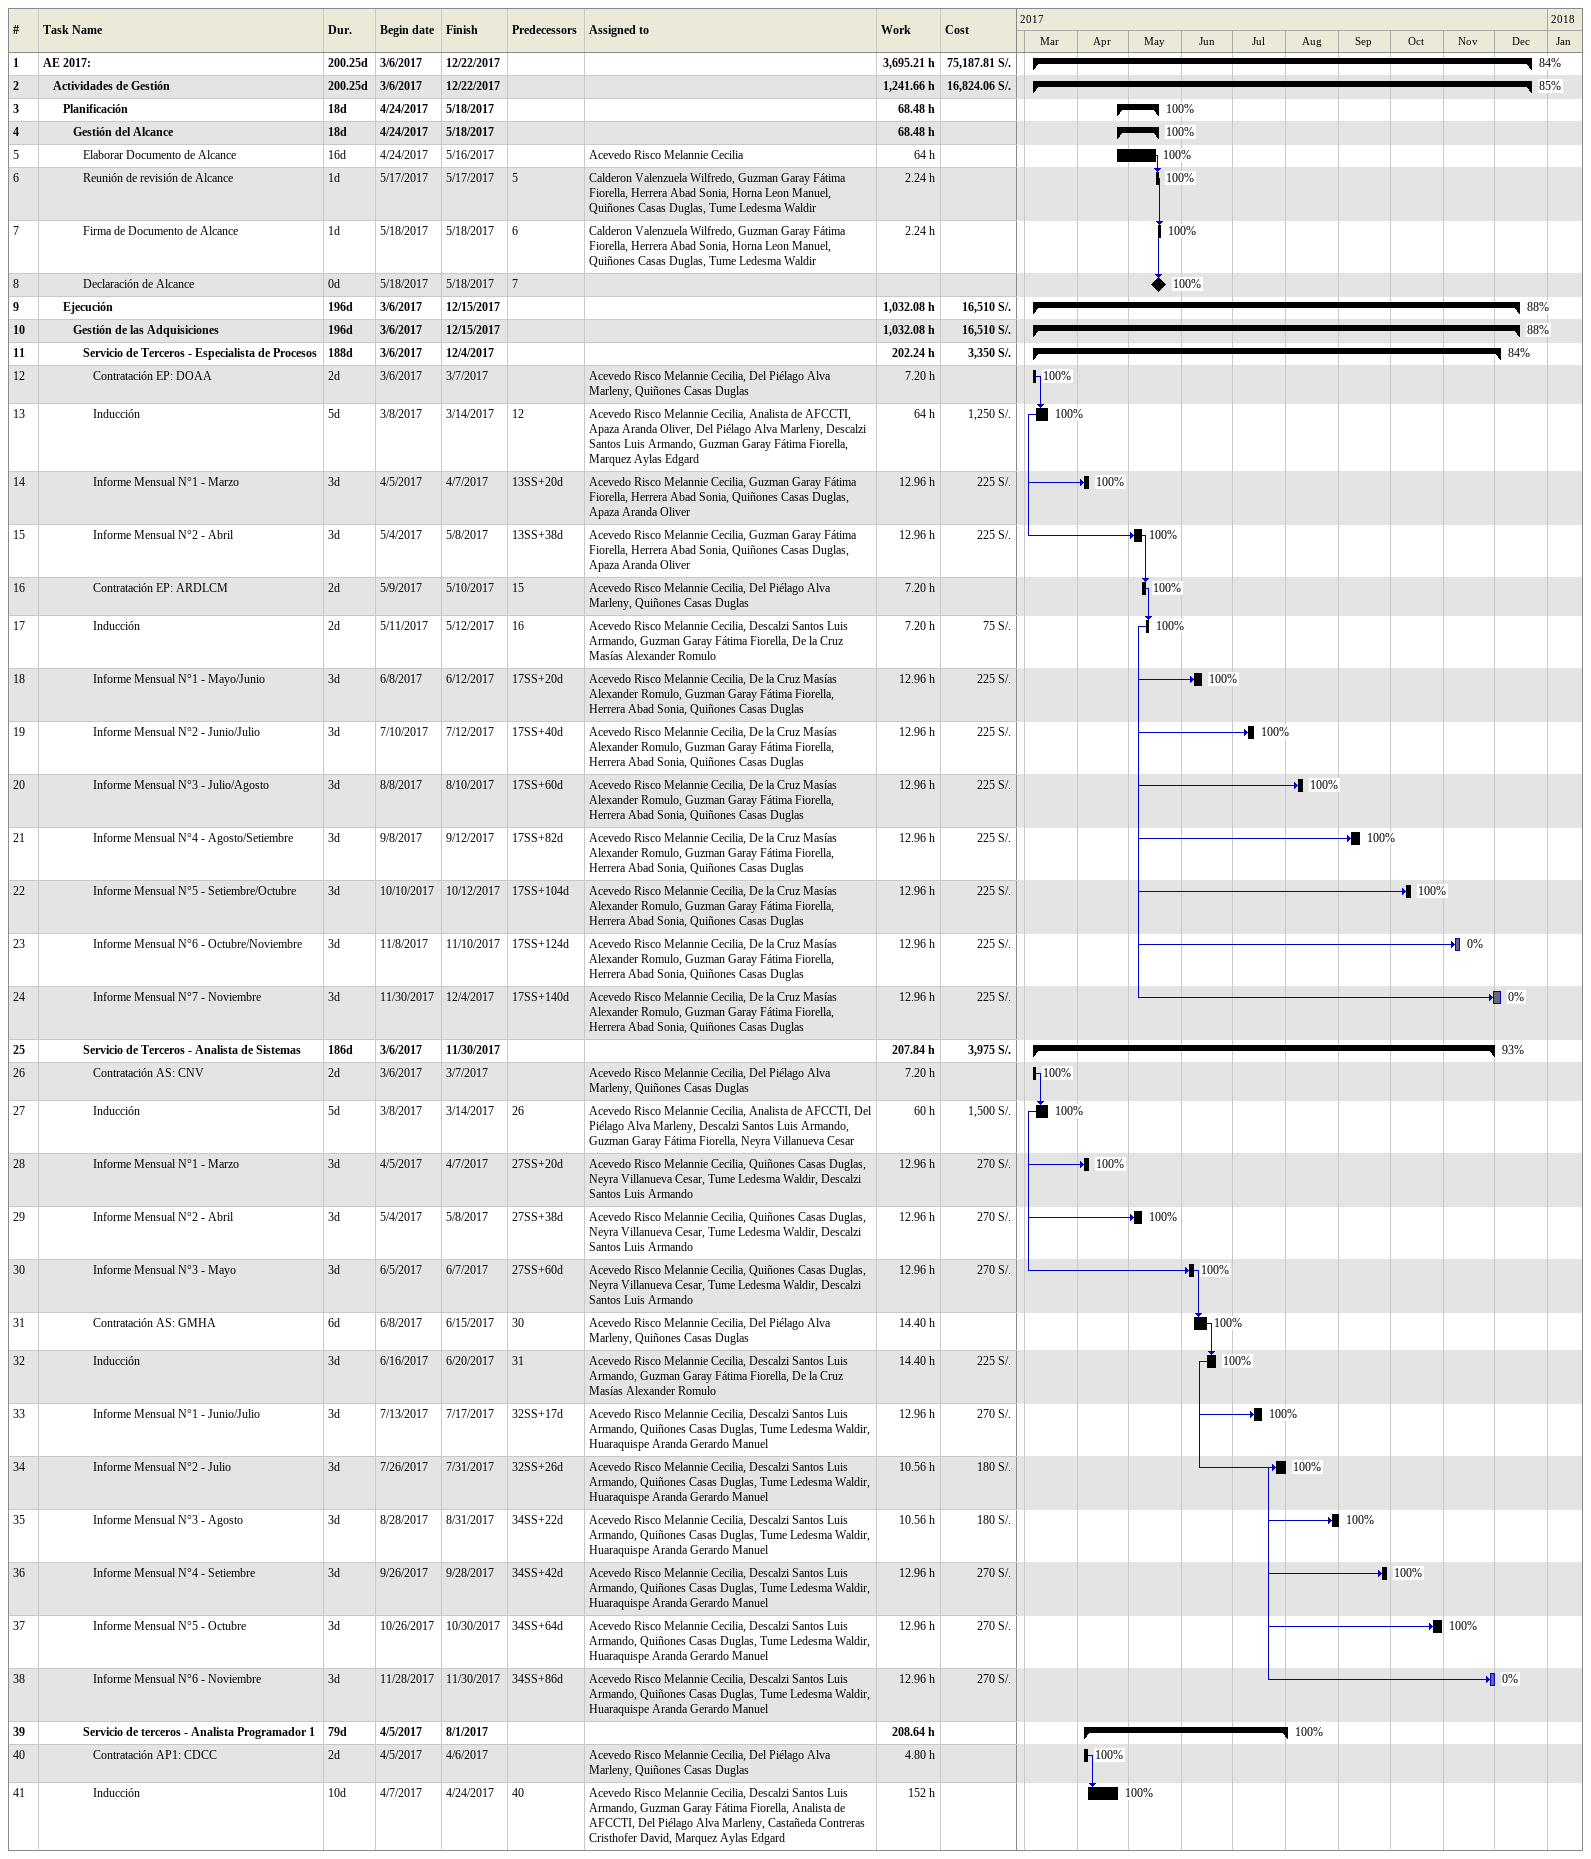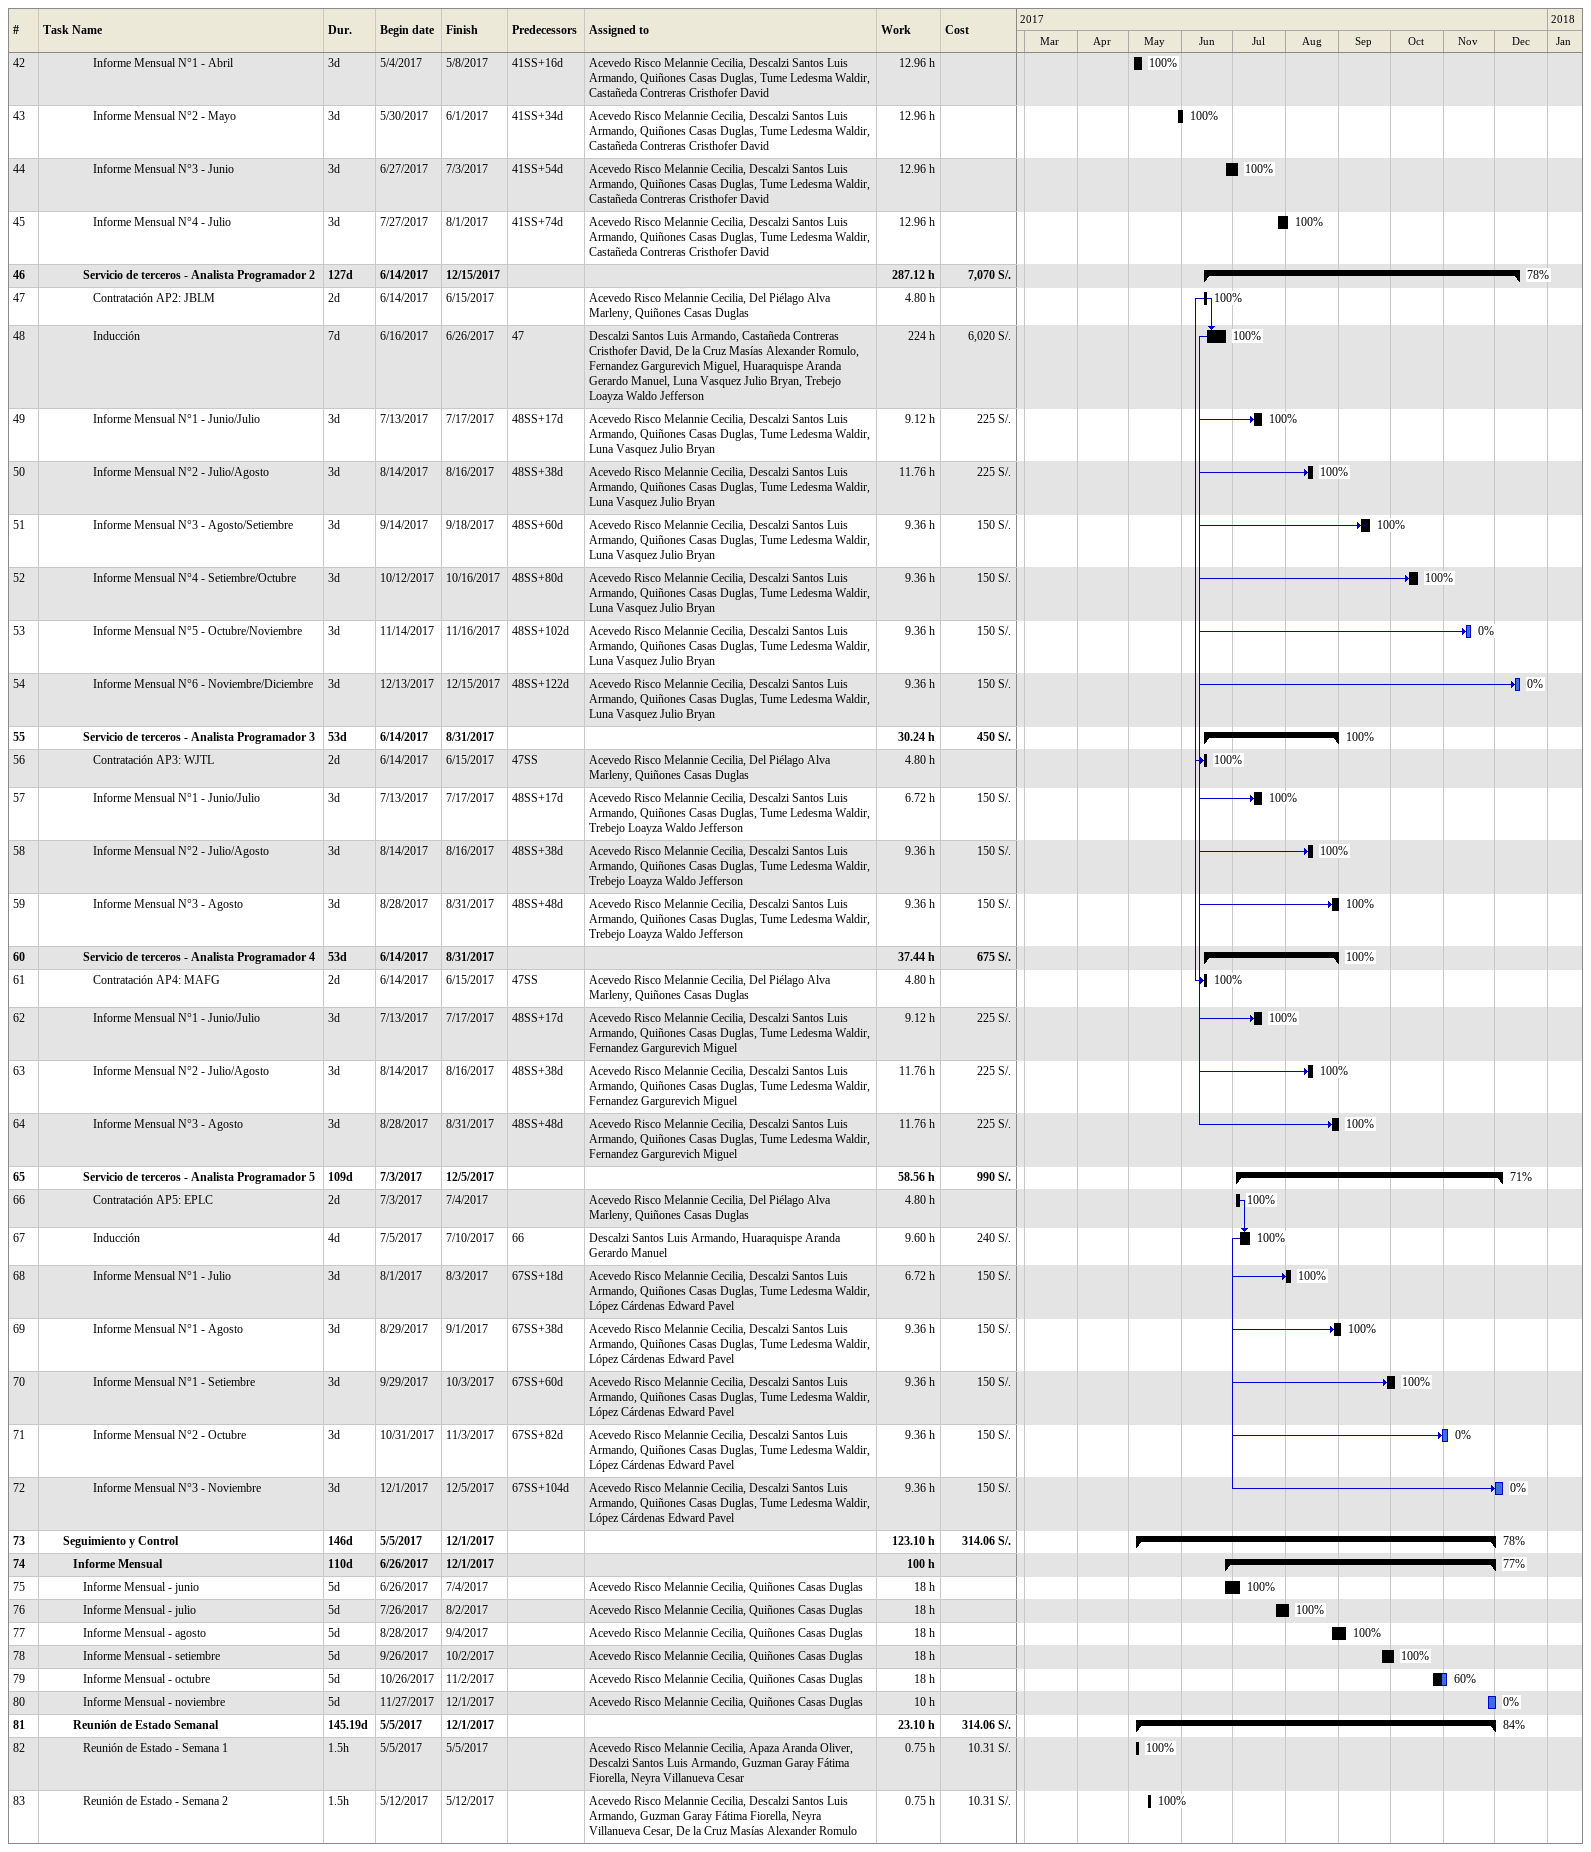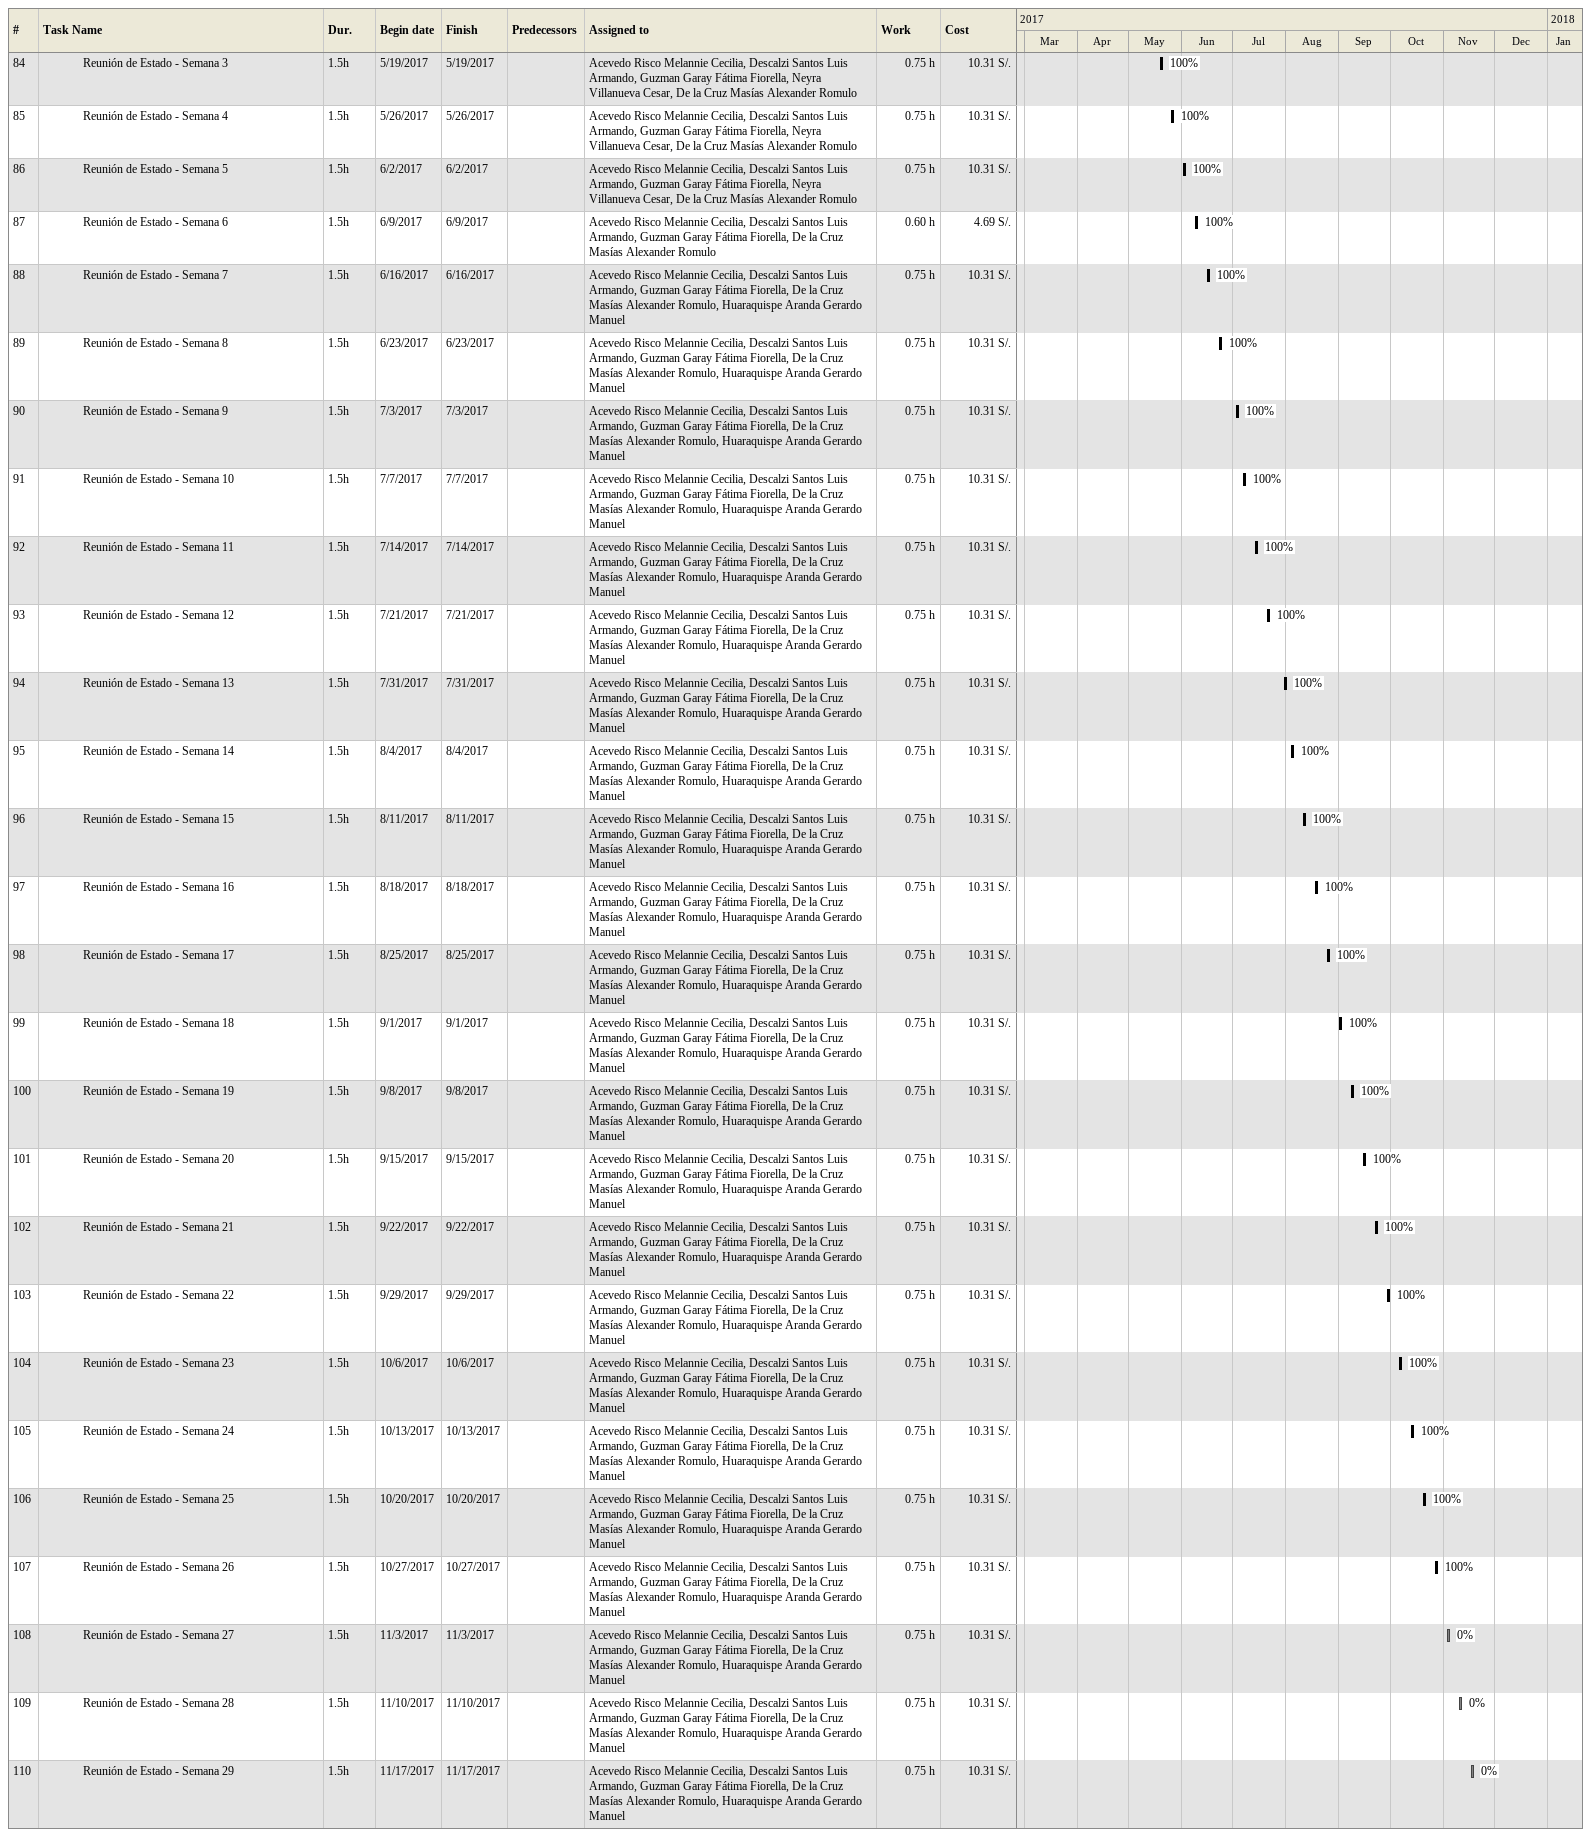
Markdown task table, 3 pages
| ID | Level | Task | Duration | Start | Finish | Predecessors | Resources | % complete | Work (h) | Cost (S/.) |
|---|---|---|---|---|---|---|---|---|---|---|
| 1 | 1 | **AE 2017:** | 200.25d | 2017-03-06 | 2017-12-22 |  |  | 84 | 3695.21 | 75187.81 |
| 2 | 2 | **Actividades de Gestión** | 200.25d | 2017-03-06 | 2017-12-22 |  |  | 85 | 1241.66 | 16824.06 |
| 3 | 3 | **Planificación** | 18d | 2017-04-24 | 2017-05-18 |  |  | 100 | 68.48 |  |
| 4 | 4 | **Gestión del Alcance** | 18d | 2017-04-24 | 2017-05-18 |  |  | 100 | 68.48 |  |
| 5 | 5 | Elaborar Documento de Alcance | 16d | 2017-04-24 | 2017-05-16 |  | Acevedo Risco Melannie Cecilia | 100 | 64 |  |
| 6 | 5 | Reunión de revisión de Alcance | 1d | 2017-05-17 | 2017-05-17 | 5 | Calderon Valenzuela Wilfredo, Guzman Garay Fátima Fiorella, Herrera Abad Sonia, Horna Leon Manuel, Quiñones Casas Duglas, Tume Ledesma Waldir | 100 | 2.24 |  |
| 7 | 5 | Firma de Documento de Alcance | 1d | 2017-05-18 | 2017-05-18 | 6 | Calderon Valenzuela Wilfredo, Guzman Garay Fátima Fiorella, Herrera Abad Sonia, Horna Leon Manuel, Quiñones Casas Duglas, Tume Ledesma Waldir | 100 | 2.24 |  |
| 8 | 5 | Declaración de Alcance | 0d | 2017-05-18 | 2017-05-18 | 7 |  | 100 |  |  |
| 9 | 3 | **Ejecución** | 196d | 2017-03-06 | 2017-12-15 |  |  | 88 | 1032.08 | 16510 |
| 10 | 4 | **Gestión de las Adquisiciones** | 196d | 2017-03-06 | 2017-12-15 |  |  | 88 | 1032.08 | 16510 |
| 11 | 5 | **Servicio de Terceros - Especialista de Procesos** | 188d | 2017-03-06 | 2017-12-04 |  |  | 84 | 202.24 | 3350 |
| 12 | 6 | Contratación EP: DOAA | 2d | 2017-03-06 | 2017-03-07 |  | Acevedo Risco Melannie Cecilia, Del Piélago Alva Marleny, Quiñones Casas Duglas | 100 | 7.20 |  |
| 13 | 6 | Inducción | 5d | 2017-03-08 | 2017-03-14 | 12 | Acevedo Risco Melannie Cecilia, Analista de AFCCTI, Apaza Aranda Oliver, Del Piélago Alva Marleny, Descalzi Santos Luis Armando, Guzman Garay Fátima Fiorella, Marquez Aylas Edgard | 100 | 64 | 1250 |
| 14 | 6 | Informe Mensual N°1 - Marzo | 3d | 2017-04-05 | 2017-04-07 | 13SS+20d | Acevedo Risco Melannie Cecilia, Guzman Garay Fátima Fiorella, Herrera Abad Sonia, Quiñones Casas Duglas, Apaza Aranda Oliver | 100 | 12.96 | 225 |
| 15 | 6 | Informe Mensual N°2 - Abril | 3d | 2017-05-04 | 2017-05-08 | 13SS+38d | Acevedo Risco Melannie Cecilia, Guzman Garay Fátima Fiorella, Herrera Abad Sonia, Quiñones Casas Duglas, Apaza Aranda Oliver | 100 | 12.96 | 225 |
| 16 | 6 | Contratación EP: ARDLCM | 2d | 2017-05-09 | 2017-05-10 | 15 | Acevedo Risco Melannie Cecilia, Del Piélago Alva Marleny, Quiñones Casas Duglas | 100 | 7.20 |  |
| 17 | 6 | Inducción | 2d | 2017-05-11 | 2017-05-12 | 16 | Acevedo Risco Melannie Cecilia, Descalzi Santos Luis Armando, Guzman Garay Fátima Fiorella, De la Cruz Masías Alexander Romulo | 100 | 7.20 | 75 |
| 18 | 6 | Informe Mensual N°1 - Mayo/Junio | 3d | 2017-06-08 | 2017-06-12 | 17SS+20d | Acevedo Risco Melannie Cecilia, De la Cruz Masías Alexander Romulo, Guzman Garay Fátima Fiorella, Herrera Abad Sonia, Quiñones Casas Duglas | 100 | 12.96 | 225 |
| 19 | 6 | Informe Mensual N°2 - Junio/Julio | 3d | 2017-07-10 | 2017-07-12 | 17SS+40d | Acevedo Risco Melannie Cecilia, De la Cruz Masías Alexander Romulo, Guzman Garay Fátima Fiorella, Herrera Abad Sonia, Quiñones Casas Duglas | 100 | 12.96 | 225 |
| 20 | 6 | Informe Mensual N°3 - Julio/Agosto | 3d | 2017-08-08 | 2017-08-10 | 17SS+60d | Acevedo Risco Melannie Cecilia, De la Cruz Masías Alexander Romulo, Guzman Garay Fátima Fiorella, Herrera Abad Sonia, Quiñones Casas Duglas | 100 | 12.96 | 225 |
| 21 | 6 | Informe Mensual N°4 - Agosto/Setiembre | 3d | 2017-09-08 | 2017-09-12 | 17SS+82d | Acevedo Risco Melannie Cecilia, De la Cruz Masías Alexander Romulo, Guzman Garay Fátima Fiorella, Herrera Abad Sonia, Quiñones Casas Duglas | 100 | 12.96 | 225 |
| 22 | 6 | Informe Mensual N°5 - Setiembre/Octubre | 3d | 2017-10-10 | 2017-10-12 | 17SS+104d | Acevedo Risco Melannie Cecilia, De la Cruz Masías Alexander Romulo, Guzman Garay Fátima Fiorella, Herrera Abad Sonia, Quiñones Casas Duglas | 100 | 12.96 | 225 |
| 23 | 6 | Informe Mensual N°6 - Octubre/Noviembre | 3d | 2017-11-08 | 2017-11-10 | 17SS+124d | Acevedo Risco Melannie Cecilia, De la Cruz Masías Alexander Romulo, Guzman Garay Fátima Fiorella, Herrera Abad Sonia, Quiñones Casas Duglas | 0 | 12.96 | 225 |
| 24 | 6 | Informe Mensual N°7 - Noviembre | 3d | 2017-11-30 | 2017-12-04 | 17SS+140d | Acevedo Risco Melannie Cecilia, De la Cruz Masías Alexander Romulo, Guzman Garay Fátima Fiorella, Herrera Abad Sonia, Quiñones Casas Duglas | 0 | 12.96 | 225 |
| 25 | 5 | **Servicio de Terceros - Analista de Sistemas** | 186d | 2017-03-06 | 2017-11-30 |  |  | 93 | 207.84 | 3975 |
| 26 | 6 | Contratación AS: CNV | 2d | 2017-03-06 | 2017-03-07 |  | Acevedo Risco Melannie Cecilia, Del Piélago Alva Marleny, Quiñones Casas Duglas | 100 | 7.20 |  |
| 27 | 6 | Inducción | 5d | 2017-03-08 | 2017-03-14 | 26 | Acevedo Risco Melannie Cecilia, Analista de AFCCTI, Del Piélago Alva Marleny, Descalzi Santos Luis Armando, Guzman Garay Fátima Fiorella, Neyra Villanueva Cesar | 100 | 60 | 1500 |
| 28 | 6 | Informe Mensual N°1 - Marzo | 3d | 2017-04-05 | 2017-04-07 | 27SS+20d | Acevedo Risco Melannie Cecilia, Quiñones Casas Duglas, Neyra Villanueva Cesar, Tume Ledesma Waldir, Descalzi Santos Luis Armando | 100 | 12.96 | 270 |
| 29 | 6 | Informe Mensual N°2 - Abril | 3d | 2017-05-04 | 2017-05-08 | 27SS+38d | Acevedo Risco Melannie Cecilia, Quiñones Casas Duglas, Neyra Villanueva Cesar, Tume Ledesma Waldir, Descalzi Santos Luis Armando | 100 | 12.96 | 270 |
| 30 | 6 | Informe Mensual N°3 - Mayo | 3d | 2017-06-05 | 2017-06-07 | 27SS+60d | Acevedo Risco Melannie Cecilia, Quiñones Casas Duglas, Neyra Villanueva Cesar, Tume Ledesma Waldir, Descalzi Santos Luis Armando | 100 | 12.96 | 270 |
| 31 | 6 | Contratación AS: GMHA | 6d | 2017-06-08 | 2017-06-15 | 30 | Acevedo Risco Melannie Cecilia, Del Piélago Alva Marleny, Quiñones Casas Duglas | 100 | 14.40 |  |
| 32 | 6 | Inducción | 3d | 2017-06-16 | 2017-06-20 | 31 | Acevedo Risco Melannie Cecilia, Descalzi Santos Luis Armando, Guzman Garay Fátima Fiorella, De la Cruz Masías Alexander Romulo | 100 | 14.40 | 225 |
| 33 | 6 | Informe Mensual N°1 - Junio/Julio | 3d | 2017-07-13 | 2017-07-17 | 32SS+17d | Acevedo Risco Melannie Cecilia, Descalzi Santos Luis Armando, Quiñones Casas Duglas, Tume Ledesma Waldir, Huaraquispe Aranda Gerardo Manuel | 100 | 12.96 | 270 |
| 34 | 6 | Informe Mensual N°2 - Julio | 3d | 2017-07-26 | 2017-07-31 | 32SS+26d | Acevedo Risco Melannie Cecilia, Descalzi Santos Luis Armando, Quiñones Casas Duglas, Tume Ledesma Waldir, Huaraquispe Aranda Gerardo Manuel | 100 | 10.56 | 180 |
| 35 | 6 | Informe Mensual N°3 - Agosto | 3d | 2017-08-28 | 2017-08-31 | 34SS+22d | Acevedo Risco Melannie Cecilia, Descalzi Santos Luis Armando, Quiñones Casas Duglas, Tume Ledesma Waldir, Huaraquispe Aranda Gerardo Manuel | 100 | 10.56 | 180 |
| 36 | 6 | Informe Mensual N°4 - Setiembre | 3d | 2017-09-26 | 2017-09-28 | 34SS+42d | Acevedo Risco Melannie Cecilia, Descalzi Santos Luis Armando, Quiñones Casas Duglas, Tume Ledesma Waldir, Huaraquispe Aranda Gerardo Manuel | 100 | 12.96 | 270 |
| 37 | 6 | Informe Mensual N°5 - Octubre | 3d | 2017-10-26 | 2017-10-30 | 34SS+64d | Acevedo Risco Melannie Cecilia, Descalzi Santos Luis Armando, Quiñones Casas Duglas, Tume Ledesma Waldir, Huaraquispe Aranda Gerardo Manuel | 100 | 12.96 | 270 |
| 38 | 6 | Informe Mensual N°6 - Noviembre | 3d | 2017-11-28 | 2017-11-30 | 34SS+86d | Acevedo Risco Melannie Cecilia, Descalzi Santos Luis Armando, Quiñones Casas Duglas, Tume Ledesma Waldir, Huaraquispe Aranda Gerardo Manuel | 0 | 12.96 | 270 |
| 39 | 5 | **Servicio de terceros - Analista Programador 1** | 79d | 2017-04-05 | 2017-08-01 |  |  | 100 | 208.64 |  |
| 40 | 6 | Contratación AP1: CDCC | 2d | 2017-04-05 | 2017-04-06 |  | Acevedo Risco Melannie Cecilia, Del Piélago Alva Marleny, Quiñones Casas Duglas | 100 | 4.80 |  |
| 41 | 6 | Inducción | 10d | 2017-04-07 | 2017-04-24 | 40 | Acevedo Risco Melannie Cecilia, Descalzi Santos Luis Armando, Guzman Garay Fátima Fiorella, Analista de AFCCTI, Del Piélago Alva Marleny, Castañeda Contreras Cristhofer David, Marquez Aylas Edgard | 100 | 152 |  |
| 42 | 6 | Informe Mensual N°1 - Abril | 3d | 2017-05-04 | 2017-05-08 | 41SS+16d | Acevedo Risco Melannie Cecilia, Descalzi Santos Luis Armando, Quiñones Casas Duglas, Tume Ledesma Waldir, Castañeda Contreras Cristhofer David | 100 | 12.96 |  |
| 43 | 6 | Informe Mensual N°2 - Mayo | 3d | 2017-05-30 | 2017-06-01 | 41SS+34d | Acevedo Risco Melannie Cecilia, Descalzi Santos Luis Armando, Quiñones Casas Duglas, Tume Ledesma Waldir, Castañeda Contreras Cristhofer David | 100 | 12.96 |  |
| 44 | 6 | Informe Mensual N°3 - Junio | 3d | 2017-06-27 | 2017-07-03 | 41SS+54d | Acevedo Risco Melannie Cecilia, Descalzi Santos Luis Armando, Quiñones Casas Duglas, Tume Ledesma Waldir, Castañeda Contreras Cristhofer David | 100 | 12.96 |  |
| 45 | 6 | Informe Mensual N°4 - Julio | 3d | 2017-07-27 | 2017-08-01 | 41SS+74d | Acevedo Risco Melannie Cecilia, Descalzi Santos Luis Armando, Quiñones Casas Duglas, Tume Ledesma Waldir, Castañeda Contreras Cristhofer David | 100 | 12.96 |  |
| 46 | 5 | **Servicio de terceros - Analista Programador 2** | 127d | 2017-06-14 | 2017-12-15 |  |  | 78 | 287.12 | 7070 |
| 47 | 6 | Contratación AP2: JBLM | 2d | 2017-06-14 | 2017-06-15 |  | Acevedo Risco Melannie Cecilia, Del Piélago Alva Marleny, Quiñones Casas Duglas | 100 | 4.80 |  |
| 48 | 6 | Inducción | 7d | 2017-06-16 | 2017-06-26 | 47 | Descalzi Santos Luis Armando, Castañeda Contreras Cristhofer David, De la Cruz Masías Alexander Romulo, Fernandez Gargurevich Miguel, Huaraquispe Aranda Gerardo Manuel, Luna Vasquez Julio Bryan, Trebejo Loayza Waldo Jefferson | 100 | 224 | 6020 |
| 49 | 6 | Informe Mensual N°1 - Junio/Julio | 3d | 2017-07-13 | 2017-07-17 | 48SS+17d | Acevedo Risco Melannie Cecilia, Descalzi Santos Luis Armando, Quiñones Casas Duglas, Tume Ledesma Waldir, Luna Vasquez Julio Bryan | 100 | 9.12 | 225 |
| 50 | 6 | Informe Mensual N°2 - Julio/Agosto | 3d | 2017-08-14 | 2017-08-16 | 48SS+38d | Acevedo Risco Melannie Cecilia, Descalzi Santos Luis Armando, Quiñones Casas Duglas, Tume Ledesma Waldir, Luna Vasquez Julio Bryan | 100 | 11.76 | 225 |
| 51 | 6 | Informe Mensual N°3 - Agosto/Setiembre | 3d | 2017-09-14 | 2017-09-18 | 48SS+60d | Acevedo Risco Melannie Cecilia, Descalzi Santos Luis Armando, Quiñones Casas Duglas, Tume Ledesma Waldir, Luna Vasquez Julio Bryan | 100 | 9.36 | 150 |
| 52 | 6 | Informe Mensual N°4 - Setiembre/Octubre | 3d | 2017-10-12 | 2017-10-16 | 48SS+80d | Acevedo Risco Melannie Cecilia, Descalzi Santos Luis Armando, Quiñones Casas Duglas, Tume Ledesma Waldir, Luna Vasquez Julio Bryan | 100 | 9.36 | 150 |
| 53 | 6 | Informe Mensual N°5 - Octubre/Noviembre | 3d | 2017-11-14 | 2017-11-16 | 48SS+102d | Acevedo Risco Melannie Cecilia, Descalzi Santos Luis Armando, Quiñones Casas Duglas, Tume Ledesma Waldir, Luna Vasquez Julio Bryan | 0 | 9.36 | 150 |
| 54 | 6 | Informe Mensual N°6 - Noviembre/Diciembre | 3d | 2017-12-13 | 2017-12-15 | 48SS+122d | Acevedo Risco Melannie Cecilia, Descalzi Santos Luis Armando, Quiñones Casas Duglas, Tume Ledesma Waldir, Luna Vasquez Julio Bryan | 0 | 9.36 | 150 |
| 55 | 5 | **Servicio de terceros - Analista Programador 3** | 53d | 2017-06-14 | 2017-08-31 |  |  | 100 | 30.24 | 450 |
| 56 | 6 | Contratación AP3: WJTL | 2d | 2017-06-14 | 2017-06-15 | 47SS | Acevedo Risco Melannie Cecilia, Del Piélago Alva Marleny, Quiñones Casas Duglas | 100 | 4.80 |  |
| 57 | 6 | Informe Mensual N°1 - Junio/Julio | 3d | 2017-07-13 | 2017-07-17 | 48SS+17d | Acevedo Risco Melannie Cecilia, Descalzi Santos Luis Armando, Quiñones Casas Duglas, Tume Ledesma Waldir, Trebejo Loayza Waldo Jefferson | 100 | 6.72 | 150 |
| 58 | 6 | Informe Mensual N°2 - Julio/Agosto | 3d | 2017-08-14 | 2017-08-16 | 48SS+38d | Acevedo Risco Melannie Cecilia, Descalzi Santos Luis Armando, Quiñones Casas Duglas, Tume Ledesma Waldir, Trebejo Loayza Waldo Jefferson | 100 | 9.36 | 150 |
| 59 | 6 | Informe Mensual N°3 - Agosto | 3d | 2017-08-28 | 2017-08-31 | 48SS+48d | Acevedo Risco Melannie Cecilia, Descalzi Santos Luis Armando, Quiñones Casas Duglas, Tume Ledesma Waldir, Trebejo Loayza Waldo Jefferson | 100 | 9.36 | 150 |
| 60 | 5 | **Servicio de terceros - Analista Programador 4** | 53d | 2017-06-14 | 2017-08-31 |  |  | 100 | 37.44 | 675 |
| 61 | 6 | Contratación AP4: MAFG | 2d | 2017-06-14 | 2017-06-15 | 47SS | Acevedo Risco Melannie Cecilia, Del Piélago Alva Marleny, Quiñones Casas Duglas | 100 | 4.80 |  |
| 62 | 6 | Informe Mensual N°1 - Junio/Julio | 3d | 2017-07-13 | 2017-07-17 | 48SS+17d | Acevedo Risco Melannie Cecilia, Descalzi Santos Luis Armando, Quiñones Casas Duglas, Tume Ledesma Waldir, Fernandez Gargurevich Miguel | 100 | 9.12 | 225 |
| 63 | 6 | Informe Mensual N°2 - Julio/Agosto | 3d | 2017-08-14 | 2017-08-16 | 48SS+38d | Acevedo Risco Melannie Cecilia, Descalzi Santos Luis Armando, Quiñones Casas Duglas, Tume Ledesma Waldir, Fernandez Gargurevich Miguel | 100 | 11.76 | 225 |
| 64 | 6 | Informe Mensual N°3 - Agosto | 3d | 2017-08-28 | 2017-08-31 | 48SS+48d | Acevedo Risco Melannie Cecilia, Descalzi Santos Luis Armando, Quiñones Casas Duglas, Tume Ledesma Waldir, Fernandez Gargurevich Miguel | 100 | 11.76 | 225 |
| 65 | 5 | **Servicio de terceros - Analista Programador 5** | 109d | 2017-07-03 | 2017-12-05 |  |  | 71 | 58.56 | 990 |
| 66 | 6 | Contratación AP5: EPLC | 2d | 2017-07-03 | 2017-07-04 |  | Acevedo Risco Melannie Cecilia, Del Piélago Alva Marleny, Quiñones Casas Duglas | 100 | 4.80 |  |
| 67 | 6 | Inducción | 4d | 2017-07-05 | 2017-07-10 | 66 | Descalzi Santos Luis Armando, Huaraquispe Aranda Gerardo Manuel | 100 | 9.60 | 240 |
| 68 | 6 | Informe Mensual N°1 - Julio | 3d | 2017-08-01 | 2017-08-03 | 67SS+18d | Acevedo Risco Melannie Cecilia, Descalzi Santos Luis Armando, Quiñones Casas Duglas, Tume Ledesma Waldir, López Cárdenas Edward Pavel | 100 | 6.72 | 150 |
| 69 | 6 | Informe Mensual N°1 - Agosto | 3d | 2017-08-29 | 2017-09-01 | 67SS+38d | Acevedo Risco Melannie Cecilia, Descalzi Santos Luis Armando, Quiñones Casas Duglas, Tume Ledesma Waldir, López Cárdenas Edward Pavel | 100 | 9.36 | 150 |
| 70 | 6 | Informe Mensual N°1 - Setiembre | 3d | 2017-09-29 | 2017-10-03 | 67SS+60d | Acevedo Risco Melannie Cecilia, Descalzi Santos Luis Armando, Quiñones Casas Duglas, Tume Ledesma Waldir, López Cárdenas Edward Pavel | 100 | 9.36 | 150 |
| 71 | 6 | Informe Mensual N°2 - Octubre | 3d | 2017-10-31 | 2017-11-03 | 67SS+82d | Acevedo Risco Melannie Cecilia, Descalzi Santos Luis Armando, Quiñones Casas Duglas, Tume Ledesma Waldir, López Cárdenas Edward Pavel | 0 | 9.36 | 150 |
| 72 | 6 | Informe Mensual N°3 - Noviembre | 3d | 2017-12-01 | 2017-12-05 | 67SS+104d | Acevedo Risco Melannie Cecilia, Descalzi Santos Luis Armando, Quiñones Casas Duglas, Tume Ledesma Waldir, López Cárdenas Edward Pavel | 0 | 9.36 | 150 |
| 73 | 3 | **Seguimiento y Control** | 146d | 2017-05-05 | 2017-12-01 |  |  | 78 | 123.10 | 314.06 |
| 74 | 4 | **Informe Mensual** | 110d | 2017-06-26 | 2017-12-01 |  |  | 77 | 100 |  |
| 75 | 5 | Informe Mensual - junio | 5d | 2017-06-26 | 2017-07-04 |  | Acevedo Risco Melannie Cecilia, Quiñones Casas Duglas | 100 | 18 |  |
| 76 | 5 | Informe Mensual - julio | 5d | 2017-07-26 | 2017-08-02 |  | Acevedo Risco Melannie Cecilia, Quiñones Casas Duglas | 100 | 18 |  |
| 77 | 5 | Informe Mensual - agosto | 5d | 2017-08-28 | 2017-09-04 |  | Acevedo Risco Melannie Cecilia, Quiñones Casas Duglas | 100 | 18 |  |
| 78 | 5 | Informe Mensual - setiembre | 5d | 2017-09-26 | 2017-10-02 |  | Acevedo Risco Melannie Cecilia, Quiñones Casas Duglas | 100 | 18 |  |
| 79 | 5 | Informe Mensual - octubre | 5d | 2017-10-26 | 2017-11-02 |  | Acevedo Risco Melannie Cecilia, Quiñones Casas Duglas | 60 | 18 |  |
| 80 | 5 | Informe Mensual - noviembre | 5d | 2017-11-27 | 2017-12-01 |  | Acevedo Risco Melannie Cecilia, Quiñones Casas Duglas | 0 | 10 |  |
| 81 | 4 | **Reunión de Estado Semanal** | 145.19d | 2017-05-05 | 2017-12-01 |  |  | 84 | 23.10 | 314.06 |
| 82 | 5 | Reunión de Estado - Semana 1 | 1.5h | 2017-05-05 | 2017-05-05 |  | Acevedo Risco Melannie Cecilia, Apaza Aranda Oliver, Descalzi Santos Luis Armando, Guzman Garay Fátima Fiorella, Neyra Villanueva Cesar | 100 | 0.75 | 10.31 |
| 83 | 5 | Reunión de Estado - Semana 2 | 1.5h | 2017-05-12 | 2017-05-12 |  | Acevedo Risco Melannie Cecilia, Descalzi Santos Luis Armando, Guzman Garay Fátima Fiorella, Neyra Villanueva Cesar, De la Cruz Masías Alexander Romulo | 100 | 0.75 | 10.31 |
| 84 | 5 | Reunión de Estado - Semana 3 | 1.5h | 2017-05-19 | 2017-05-19 |  | Acevedo Risco Melannie Cecilia, Descalzi Santos Luis Armando, Guzman Garay Fátima Fiorella, Neyra Villanueva Cesar, De la Cruz Masías Alexander Romulo | 100 | 0.75 | 10.31 |
| 85 | 5 | Reunión de Estado - Semana 4 | 1.5h | 2017-05-26 | 2017-05-26 |  | Acevedo Risco Melannie Cecilia, Descalzi Santos Luis Armando, Guzman Garay Fátima Fiorella, Neyra Villanueva Cesar, De la Cruz Masías Alexander Romulo | 100 | 0.75 | 10.31 |
| 86 | 5 | Reunión de Estado - Semana 5 | 1.5h | 2017-06-02 | 2017-06-02 |  | Acevedo Risco Melannie Cecilia, Descalzi Santos Luis Armando, Guzman Garay Fátima Fiorella, Neyra Villanueva Cesar, De la Cruz Masías Alexander Romulo | 100 | 0.75 | 10.31 |
| 87 | 5 | Reunión de Estado - Semana 6 | 1.5h | 2017-06-09 | 2017-06-09 |  | Acevedo Risco Melannie Cecilia, Descalzi Santos Luis Armando, Guzman Garay Fátima Fiorella, De la Cruz Masías Alexander Romulo | 100 | 0.60 | 4.69 |
| 88 | 5 | Reunión de Estado - Semana 7 | 1.5h | 2017-06-16 | 2017-06-16 |  | Acevedo Risco Melannie Cecilia, Descalzi Santos Luis Armando, Guzman Garay Fátima Fiorella, De la Cruz Masías Alexander Romulo, Huaraquispe Aranda Gerardo Manuel | 100 | 0.75 | 10.31 |
| 89 | 5 | Reunión de Estado - Semana 8 | 1.5h | 2017-06-23 | 2017-06-23 |  | Acevedo Risco Melannie Cecilia, Descalzi Santos Luis Armando, Guzman Garay Fátima Fiorella, De la Cruz Masías Alexander Romulo, Huaraquispe Aranda Gerardo Manuel | 100 | 0.75 | 10.31 |
| 90 | 5 | Reunión de Estado - Semana 9 | 1.5h | 2017-07-03 | 2017-07-03 |  | Acevedo Risco Melannie Cecilia, Descalzi Santos Luis Armando, Guzman Garay Fátima Fiorella, De la Cruz Masías Alexander Romulo, Huaraquispe Aranda Gerardo Manuel | 100 | 0.75 | 10.31 |
| 91 | 5 | Reunión de Estado - Semana 10 | 1.5h | 2017-07-07 | 2017-07-07 |  | Acevedo Risco Melannie Cecilia, Descalzi Santos Luis Armando, Guzman Garay Fátima Fiorella, De la Cruz Masías Alexander Romulo, Huaraquispe Aranda Gerardo Manuel | 100 | 0.75 | 10.31 |
| 92 | 5 | Reunión de Estado - Semana 11 | 1.5h | 2017-07-14 | 2017-07-14 |  | Acevedo Risco Melannie Cecilia, Descalzi Santos Luis Armando, Guzman Garay Fátima Fiorella, De la Cruz Masías Alexander Romulo, Huaraquispe Aranda Gerardo Manuel | 100 | 0.75 | 10.31 |
| 93 | 5 | Reunión de Estado - Semana 12 | 1.5h | 2017-07-21 | 2017-07-21 |  | Acevedo Risco Melannie Cecilia, Descalzi Santos Luis Armando, Guzman Garay Fátima Fiorella, De la Cruz Masías Alexander Romulo, Huaraquispe Aranda Gerardo Manuel | 100 | 0.75 | 10.31 |
| 94 | 5 | Reunión de Estado - Semana 13 | 1.5h | 2017-07-31 | 2017-07-31 |  | Acevedo Risco Melannie Cecilia, Descalzi Santos Luis Armando, Guzman Garay Fátima Fiorella, De la Cruz Masías Alexander Romulo, Huaraquispe Aranda Gerardo Manuel | 100 | 0.75 | 10.31 |
| 95 | 5 | Reunión de Estado - Semana 14 | 1.5h | 2017-08-04 | 2017-08-04 |  | Acevedo Risco Melannie Cecilia, Descalzi Santos Luis Armando, Guzman Garay Fátima Fiorella, De la Cruz Masías Alexander Romulo, Huaraquispe Aranda Gerardo Manuel | 100 | 0.75 | 10.31 |
| 96 | 5 | Reunión de Estado - Semana 15 | 1.5h | 2017-08-11 | 2017-08-11 |  | Acevedo Risco Melannie Cecilia, Descalzi Santos Luis Armando, Guzman Garay Fátima Fiorella, De la Cruz Masías Alexander Romulo, Huaraquispe Aranda Gerardo Manuel | 100 | 0.75 | 10.31 |
| 97 | 5 | Reunión de Estado - Semana 16 | 1.5h | 2017-08-18 | 2017-08-18 |  | Acevedo Risco Melannie Cecilia, Descalzi Santos Luis Armando, Guzman Garay Fátima Fiorella, De la Cruz Masías Alexander Romulo, Huaraquispe Aranda Gerardo Manuel | 100 | 0.75 | 10.31 |
| 98 | 5 | Reunión de Estado - Semana 17 | 1.5h | 2017-08-25 | 2017-08-25 |  | Acevedo Risco Melannie Cecilia, Descalzi Santos Luis Armando, Guzman Garay Fátima Fiorella, De la Cruz Masías Alexander Romulo, Huaraquispe Aranda Gerardo Manuel | 100 | 0.75 | 10.31 |
| 99 | 5 | Reunión de Estado - Semana 18 | 1.5h | 2017-09-01 | 2017-09-01 |  | Acevedo Risco Melannie Cecilia, Descalzi Santos Luis Armando, Guzman Garay Fátima Fiorella, De la Cruz Masías Alexander Romulo, Huaraquispe Aranda Gerardo Manuel | 100 | 0.75 | 10.31 |
| 100 | 5 | Reunión de Estado - Semana 19 | 1.5h | 2017-09-08 | 2017-09-08 |  | Acevedo Risco Melannie Cecilia, Descalzi Santos Luis Armando, Guzman Garay Fátima Fiorella, De la Cruz Masías Alexander Romulo, Huaraquispe Aranda Gerardo Manuel | 100 | 0.75 | 10.31 |
| 101 | 5 | Reunión de Estado - Semana 20 | 1.5h | 2017-09-15 | 2017-09-15 |  | Acevedo Risco Melannie Cecilia, Descalzi Santos Luis Armando, Guzman Garay Fátima Fiorella, De la Cruz Masías Alexander Romulo, Huaraquispe Aranda Gerardo Manuel | 100 | 0.75 | 10.31 |
| 102 | 5 | Reunión de Estado - Semana 21 | 1.5h | 2017-09-22 | 2017-09-22 |  | Acevedo Risco Melannie Cecilia, Descalzi Santos Luis Armando, Guzman Garay Fátima Fiorella, De la Cruz Masías Alexander Romulo, Huaraquispe Aranda Gerardo Manuel | 100 | 0.75 | 10.31 |
| 103 | 5 | Reunión de Estado - Semana 22 | 1.5h | 2017-09-29 | 2017-09-29 |  | Acevedo Risco Melannie Cecilia, Descalzi Santos Luis Armando, Guzman Garay Fátima Fiorella, De la Cruz Masías Alexander Romulo, Huaraquispe Aranda Gerardo Manuel | 100 | 0.75 | 10.31 |
| 104 | 5 | Reunión de Estado - Semana 23 | 1.5h | 2017-10-06 | 2017-10-06 |  | Acevedo Risco Melannie Cecilia, Descalzi Santos Luis Armando, Guzman Garay Fátima Fiorella, De la Cruz Masías Alexander Romulo, Huaraquispe Aranda Gerardo Manuel | 100 | 0.75 | 10.31 |
| 105 | 5 | Reunión de Estado - Semana 24 | 1.5h | 2017-10-13 | 2017-10-13 |  | Acevedo Risco Melannie Cecilia, Descalzi Santos Luis Armando, Guzman Garay Fátima Fiorella, De la Cruz Masías Alexander Romulo, Huaraquispe Aranda Gerardo Manuel | 100 | 0.75 | 10.31 |
| 106 | 5 | Reunión de Estado - Semana 25 | 1.5h | 2017-10-20 | 2017-10-20 |  | Acevedo Risco Melannie Cecilia, Descalzi Santos Luis Armando, Guzman Garay Fátima Fiorella, De la Cruz Masías Alexander Romulo, Huaraquispe Aranda Gerardo Manuel | 100 | 0.75 | 10.31 |
| 107 | 5 | Reunión de Estado - Semana 26 | 1.5h | 2017-10-27 | 2017-10-27 |  | Acevedo Risco Melannie Cecilia, Descalzi Santos Luis Armando, Guzman Garay Fátima Fiorella, De la Cruz Masías Alexander Romulo, Huaraquispe Aranda Gerardo Manuel | 100 | 0.75 | 10.31 |
| 108 | 5 | Reunión de Estado - Semana 27 | 1.5h | 2017-11-03 | 2017-11-03 |  | Acevedo Risco Melannie Cecilia, Descalzi Santos Luis Armando, Guzman Garay Fátima Fiorella, De la Cruz Masías Alexander Romulo, Huaraquispe Aranda Gerardo Manuel | 0 | 0.75 | 10.31 |
| 109 | 5 | Reunión de Estado - Semana 28 | 1.5h | 2017-11-10 | 2017-11-10 |  | Acevedo Risco Melannie Cecilia, Descalzi Santos Luis Armando, Guzman Garay Fátima Fiorella, De la Cruz Masías Alexander Romulo, Huaraquispe Aranda Gerardo Manuel | 0 | 0.75 | 10.31 |
| 110 | 5 | Reunión de Estado - Semana 29 | 1.5h | 2017-11-17 | 2017-11-17 |  | Acevedo Risco Melannie Cecilia, Descalzi Santos Luis Armando, Guzman Garay Fátima Fiorella, De la Cruz Masías Alexander Romulo, Huaraquispe Aranda Gerardo Manuel | 0 | 0.75 | 10.31 |
